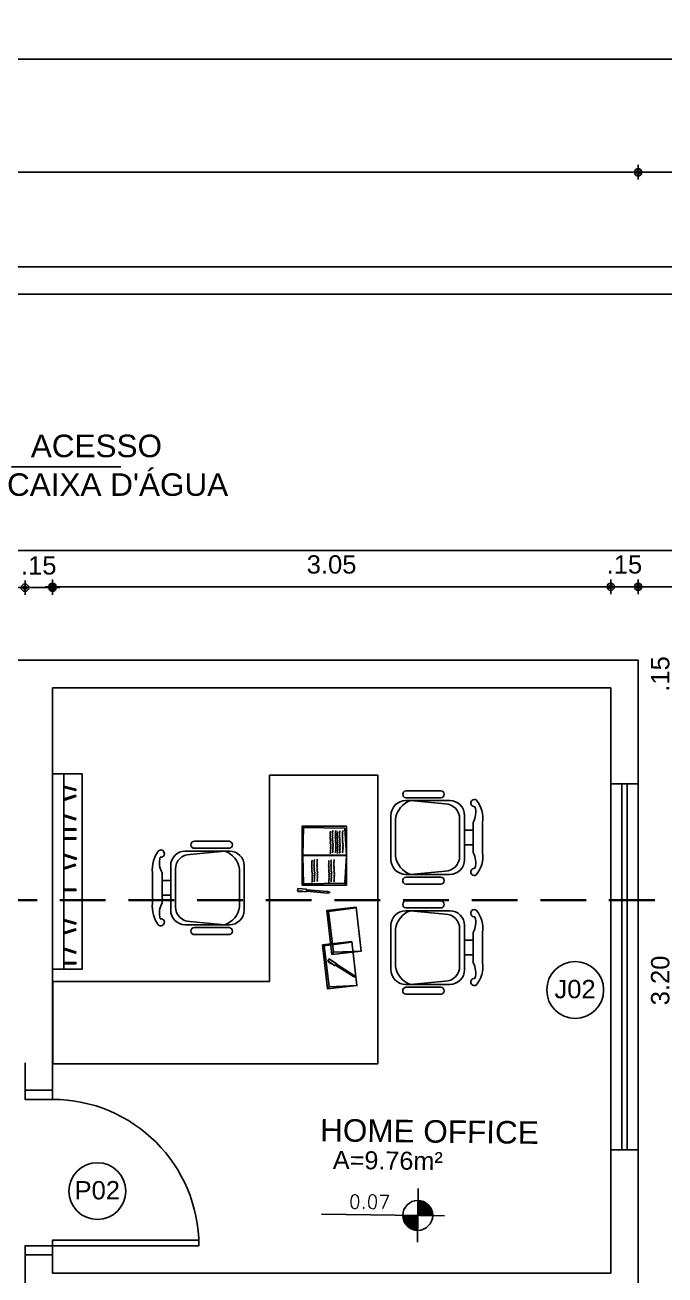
# Model space of a CAD drawing. Header units: millimetres. Extents: x 2426 to 2585, y 1215 to 1309.
# Drawn here: x 2449.15 to 2452.65, y 1279.46 to 1286.29 of the extents above; entities that cross this region are included whole.
import ezdxf

# ---------------------------------------------------------------- set-up
doc = ezdxf.new("R2010")
doc.units = ezdxf.units.MM
doc.linetypes.add('HIDDEN', pattern=[0.375, 0.25, -0.125])
for name, color, linetype in [('02', 2, 'Continuous'), ('A-PEN-08', 8, 'Continuous'), ('A-PEN-B', 5, 'Continuous'), ('A-PEN-C', 4, 'Continuous'), ('A-PEN-G', 3, 'Continuous'), ('A-PEN-M', 6, 'Continuous'), ('proj', 8, 'HIDDEN'), ('TEXTO2', 3, 'Continuous'), ('TXT_0', 7, 'Continuous')]:
    doc.layers.add(name, color=color, linetype=linetype)
doc.styles.add('ADITIVOCAD', font='ROMANS.shx')
doc.styles.add('CARIMBO_DADOS', font='arial.ttf', dxfattribs={"height": 0.1})
doc.styles.add('SANSSERIF', font='sas_____.pfb', dxfattribs={"height": 1})
doc.dimstyles.new('COTAS_EXTERNAS', dxfattribs={"dimtxt": 0.1, "dimasz": 0.01, "dimexe": 0, "dimexo": 0, "dimgap": 0.07, "dimtad": 1, "dimzin": 5, "dimdsep": 46, "dimtxsty": 'CARIMBO_DADOS', "dimblk1": 'CIRCULOS', "dimblk2": 'CIRCULOS', "dimsah": 1, "dimcen": 0, "dimse1": 1, "dimse2": 1, "dimclrd": 8, "dimclre": 8, "dimclrt": 230, "dimadec": 0, "dimazin": 0, "dimtfac": 100, "dimtix": 1, "dimtmove": 2, "dimatfit": 3, "dimldrblk": 'CIRCULOS', "dimfxl": 0, "dimtolj": 1, "dimtzin": 5, "dimarcsym": 0})

# ---------------------------------------------------------------- blocks, each defined once
blk = doc.blocks.new('CIRCULOS')
at = {"layer": 'A-PEN-M'}
for p, q in [((-4, 0), (4, 0)), ((0, 4), (0, -4))]:
    blk.add_line(p, q, dxfattribs=at)
for radius in [2, 1]:
    blk.add_circle((0, 0), radius, dxfattribs=at)
blk = doc.blocks.new('*D152')
at = {"layer": 'A-PEN-B', "color": 8, "lineweight": -2, "transparency": 16777216}
blk.add_line((2452.7436, 1279.48), (2452.7436, 1282.66), dxfattribs=at)
at = {"layer": 'Defpoints', "color": 0, "transparency": 16777216}
for p in [(2452.1708, 1282.67), (2452.7436, 1282.67), (2452.1708, 1279.47)]:
    blk.add_point(p, dxfattribs=at)
at = {"layer": 'A-PEN-B', "color": 8, "lineweight": -2, "transparency": 16777216, "xscale": 0.01, "yscale": 0.01, "zscale": 0.01}
for p, rotation in [((2452.7436, 1282.67), 90), ((2452.7436, 1279.47), 270)]:
    blk.add_blockref('CIRCULOS', p, dxfattribs=dict(at, rotation=rotation))
at = {"layer": 'A-PEN-B', "color": 230, "transparency": 16777216, "insert": (2452.6226, 1281.07), "char_height": 0.1, "attachment_point": 5, "rotation": 90, "style": 'CARIMBO_DADOS'}
blk.add_mtext('\\A1;3.20', dxfattribs=at)
blk = doc.blocks.new('*D239')
at = {"layer": 'A-PEN-B', "color": 8, "lineweight": -2, "transparency": 16777216}
blk.add_line((2449.3116, 1283.2219), (2452.3416, 1283.2219), dxfattribs=at)
at = {"layer": 'Defpoints', "color": 0, "transparency": 16777216}
for p in [(2452.3516, 1283.2219), (2449.3016, 1282.67), (2452.3516, 1282.67)]:
    blk.add_point(p, dxfattribs=at)
at = {"layer": 'A-PEN-B', "color": 8, "lineweight": -2, "transparency": 16777216, "xscale": 0.01, "yscale": 0.01, "zscale": 0.01, "rotation": 180}
blk.add_blockref('CIRCULOS', (2449.3016, 1283.2219), dxfattribs=at)
at = {"layer": 'A-PEN-B', "color": 8, "lineweight": -2, "transparency": 16777216, "xscale": 0.01, "yscale": 0.01, "zscale": 0.01}
blk.add_blockref('CIRCULOS', (2452.3516, 1283.2219), dxfattribs=at)
at = {"layer": 'A-PEN-B', "color": 230, "transparency": 16777216, "insert": (2450.8266, 1283.343), "char_height": 0.1, "attachment_point": 5, "style": 'CARIMBO_DADOS'}
blk.add_mtext('\\A1;3.05', dxfattribs=at)
blk = doc.blocks.new('*D240')
at = {"layer": 'A-PEN-B', "color": 8, "lineweight": -2, "transparency": 16777216}
blk.add_line((2461.9916, 1286.1051), (2432.0116, 1286.1051), dxfattribs=at)
at = {"layer": 'Defpoints', "color": 0, "transparency": 16777216}
for p in [(2432.0016, 1286.1051), (2432.0016, 1284.97), (2462.0016, 1284.97)]:
    blk.add_point(p, dxfattribs=at)
at = {"layer": 'A-PEN-B', "color": 8, "lineweight": -2, "transparency": 16777216, "xscale": 0.01, "yscale": 0.01, "zscale": 0.01, "rotation": 180}
blk.add_blockref('CIRCULOS', (2432.0016, 1286.1051), dxfattribs=at)
at = {"layer": 'A-PEN-B', "color": 8, "lineweight": -2, "transparency": 16777216, "xscale": 0.01, "yscale": 0.01, "zscale": 0.01}
blk.add_blockref('CIRCULOS', (2462.0016, 1286.1051), dxfattribs=at)
at = {"layer": 'A-PEN-B', "color": 230, "transparency": 16777216, "insert": (2447.0016, 1286.2262), "char_height": 0.1, "attachment_point": 5, "style": 'CARIMBO_DADOS'}
blk.add_mtext('\\A1;30.00', dxfattribs=at)
blk = doc.blocks.new('*D241')
at = {"layer": 'A-PEN-B', "color": 8, "lineweight": -2, "transparency": 16777216}
blk.add_line((2447.5616, 1283.2168), (2449.1416, 1283.2168), dxfattribs=at)
at = {"layer": 'Defpoints', "color": 0, "transparency": 16777216}
for p in [(2449.1516, 1283.2168), (2447.5516, 1282.67), (2449.1516, 1282.67)]:
    blk.add_point(p, dxfattribs=at)
at = {"layer": 'A-PEN-B', "color": 8, "lineweight": -2, "transparency": 16777216, "xscale": 0.01, "yscale": 0.01, "zscale": 0.01, "rotation": 180}
blk.add_blockref('CIRCULOS', (2447.5516, 1283.2168), dxfattribs=at)
at = {"layer": 'A-PEN-B', "color": 8, "lineweight": -2, "transparency": 16777216, "xscale": 0.01, "yscale": 0.01, "zscale": 0.01}
blk.add_blockref('CIRCULOS', (2449.1516, 1283.2168), dxfattribs=at)
at = {"layer": 'A-PEN-B', "color": 230, "transparency": 16777216, "insert": (2448.3516, 1283.3379), "char_height": 0.1, "attachment_point": 5, "style": 'CARIMBO_DADOS'}
blk.add_mtext('\\A1;1.60', dxfattribs=at)
blk = doc.blocks.new('*D158')
at = {"layer": 'A-PEN-M', "color": 8, "lineweight": -2, "transparency": 16777216}
blk.add_line((2461.9916, 1285.4868), (2452.5116, 1285.4868), dxfattribs=at)
at = {"layer": 'Defpoints', "color": 0, "transparency": 16777216}
for p in [(2452.5016, 1285.4868), (2462.0016, 1284.97), (2452.5016, 1279.996)]:
    blk.add_point(p, dxfattribs=at)
at = {"layer": 'A-PEN-M', "color": 8, "lineweight": -2, "transparency": 16777216, "xscale": 0.01, "yscale": 0.01, "zscale": 0.01, "rotation": 180}
blk.add_blockref('CIRCULOS', (2452.5016, 1285.4868), dxfattribs=at)
at = {"layer": 'A-PEN-M', "color": 8, "lineweight": -2, "transparency": 16777216, "xscale": 0.01, "yscale": 0.01, "zscale": 0.01}
blk.add_blockref('CIRCULOS', (2462.0016, 1285.4868), dxfattribs=at)
at = {"layer": 'A-PEN-M', "color": 230, "transparency": 16777216, "insert": (2457.2516, 1285.6078), "char_height": 0.1, "attachment_point": 5, "style": 'CARIMBO_DADOS'}
blk.add_mtext('\\A1;9.50', dxfattribs=at)
blk = doc.blocks.new('*D248')
at = {"layer": 'A-PEN-M', "color": 8, "lineweight": -2, "ltscale": 0.25, "transparency": 16777216}
for p, q in [((2449.1416, 1283.2168), (2449.1316, 1283.2168)), ((2449.3016, 1283.2168), (2449.1516, 1283.2168)), ((2449.3116, 1283.2168), (2449.3216, 1283.2168))]:
    blk.add_line(p, q, dxfattribs=at)
at = {"layer": 'Defpoints', "color": 0, "ltscale": 0.25, "transparency": 16777216}
for p in [(2449.1516, 1283.2168), (2449.1516, 1282.67), (2449.3016, 1282.67)]:
    blk.add_point(p, dxfattribs=at)
at = {"layer": 'A-PEN-M', "color": 8, "lineweight": -2, "ltscale": 0.25, "transparency": 16777216, "xscale": 0.01, "yscale": 0.01, "zscale": 0.01}
blk.add_blockref('CIRCULOS', (2449.1516, 1283.2168), dxfattribs=at)
at = {"layer": 'A-PEN-M', "color": 8, "lineweight": -2, "ltscale": 0.25, "transparency": 16777216, "xscale": 0.01, "yscale": 0.01, "zscale": 0.01, "rotation": 180}
blk.add_blockref('CIRCULOS', (2449.3016, 1283.2168), dxfattribs=at)
at = {"layer": 'A-PEN-M', "color": 230, "ltscale": 0.25, "transparency": 16777216, "insert": (2449.2266, 1283.3379), "char_height": 0.1, "attachment_point": 5, "style": 'CARIMBO_DADOS'}
blk.add_mtext('\\A1;.15', dxfattribs=at)
blk = doc.blocks.new('*D159')
at = {"layer": 'A-PEN-M', "color": 8, "lineweight": -2, "ltscale": 0.25, "transparency": 16777216}
for p, q in [((2452.3416, 1283.2219), (2452.3316, 1283.2219)), ((2452.5016, 1283.2219), (2452.3516, 1283.2219)), ((2452.5116, 1283.2219), (2452.5216, 1283.2219))]:
    blk.add_line(p, q, dxfattribs=at)
at = {"layer": 'Defpoints', "color": 0, "ltscale": 0.25, "transparency": 16777216}
for p in [(2452.3516, 1283.2219), (2452.3516, 1282.78), (2452.5016, 1282.78)]:
    blk.add_point(p, dxfattribs=at)
at = {"layer": 'A-PEN-M', "color": 8, "lineweight": -2, "ltscale": 0.25, "transparency": 16777216, "xscale": 0.01, "yscale": 0.01, "zscale": 0.01}
for p, rotation in [((2452.3516, 1283.2219), 1.736837300453598e-10), ((2452.5016, 1283.2219), 180.0000000001737)]:
    blk.add_blockref('CIRCULOS', p, dxfattribs=dict(at, rotation=rotation))
at = {"layer": 'A-PEN-M', "color": 230, "ltscale": 0.25, "transparency": 16777216, "insert": (2452.4266, 1283.343), "char_height": 0.1, "attachment_point": 5, "style": 'CARIMBO_DADOS'}
blk.add_mtext('\\A1;.15', dxfattribs=at)
blk = doc.blocks.new('*D160')
at = {"layer": 'A-PEN-M', "color": 8, "lineweight": -2, "ltscale": 0.25, "transparency": 16777216}
for p, q in [((2452.7436, 1282.83), (2452.7436, 1282.84)), ((2452.7436, 1282.67), (2452.7436, 1282.82)), ((2452.7436, 1282.66), (2452.7436, 1282.65))]:
    blk.add_line(p, q, dxfattribs=at)
at = {"layer": 'Defpoints', "color": 0, "ltscale": 0.25, "transparency": 16777216}
for p in [(2452.1708, 1282.82), (2452.7436, 1282.82), (2452.1708, 1282.67)]:
    blk.add_point(p, dxfattribs=at)
at = {"layer": 'A-PEN-M', "color": 8, "lineweight": -2, "ltscale": 0.25, "transparency": 16777216, "xscale": 0.01, "yscale": 0.01, "zscale": 0.01}
for p, rotation in [((2452.7436, 1282.82), 270), ((2452.7436, 1282.67), 90)]:
    blk.add_blockref('CIRCULOS', p, dxfattribs=dict(at, rotation=rotation))
at = {"layer": 'A-PEN-M', "color": 230, "ltscale": 0.25, "transparency": 16777216, "insert": (2452.6226, 1282.745), "char_height": 0.1, "attachment_point": 5, "rotation": 90, "style": 'CARIMBO_DADOS'}
blk.add_mtext('\\A1;.15', dxfattribs=at)
blk = doc.blocks.new('*D263')
at = {"layer": 'A-PEN-M', "color": 8, "lineweight": -2, "ltscale": 0.25, "transparency": 16777216}
blk.add_line((2452.4916, 1285.4868), (2435.6616, 1285.4868), dxfattribs=at)
at = {"layer": 'Defpoints', "color": 0, "ltscale": 0.25, "transparency": 16777216}
for p in [(2435.6516, 1285.4868), (2435.6516, 1282.82), (2452.5016, 1282.82)]:
    blk.add_point(p, dxfattribs=at)
at = {"layer": 'A-PEN-M', "color": 8, "lineweight": -2, "ltscale": 0.25, "transparency": 16777216, "xscale": 0.01, "yscale": 0.01, "zscale": 0.01, "rotation": 180}
blk.add_blockref('CIRCULOS', (2435.6516, 1285.4868), dxfattribs=at)
at = {"layer": 'A-PEN-M', "color": 8, "lineweight": -2, "ltscale": 0.25, "transparency": 16777216, "xscale": 0.01, "yscale": 0.01, "zscale": 0.01}
blk.add_blockref('CIRCULOS', (2452.5016, 1285.4868), dxfattribs=at)
at = {"layer": 'A-PEN-M', "color": 230, "ltscale": 0.25, "transparency": 16777216, "insert": (2444.0766, 1285.6078), "char_height": 0.1, "attachment_point": 5, "style": 'CARIMBO_DADOS'}
blk.add_mtext('\\A1;16.85', dxfattribs=at)
blk = doc.blocks.new('Adc_nivelpl')
h = blk.add_hatch()
h.set_pattern_fill('_U', color=256, scale=0.005, angle=45, style=0, double=1)
h.set_pattern_definition([(45, (-5.8772514, -3.5161936), (-0.003535534, 0.003535534), []), (135, (-5.8772514, -3.5161936), (-0.003535534, -0.003535534), [])])
h.paths.add_polyline_path([(0.1954, -0.0865, 0.414214), (0.0865, -0.1954), (0.1954, -0.1954)])
h.paths.add_polyline_path([(0.1954, -0.1954), (0.1954, -0.3043, 0.414214), (0.3043, -0.1954)])
for p, q in [((0.1954, 0), (0.1954, -0.3908)), ((0.8958, -0.1954), (0, -0.1954))]:
    blk.add_line(p, q)
blk.add_circle((0.1954, -0.1954), 0.1089)
at = {"flags": 8}
blk.add_attdef('NIVEL', (0.3642, -0.1501), '', height=0.1, dxfattribs=at)
blk = doc.blocks.new('*D171')
at = {"layer": 'A-PEN-M', "color": 8, "lineweight": -2, "ltscale": 0.25, "transparency": 16777216}
blk.add_line((2452.5116, 1283.2219), (2453.0916, 1283.2219), dxfattribs=at)
at = {"layer": 'Defpoints', "color": 0, "ltscale": 0.25, "transparency": 16777216}
for p in [(2453.1016, 1283.2219), (2453.1016, 1282.829), (2452.5016, 1282.229)]:
    blk.add_point(p, dxfattribs=at)
at = {"layer": 'A-PEN-M', "color": 8, "lineweight": -2, "ltscale": 0.25, "transparency": 16777216, "xscale": 0.01, "yscale": 0.01, "zscale": 0.01, "rotation": 180}
blk.add_blockref('CIRCULOS', (2452.5016, 1283.2219), dxfattribs=at)
at = {"layer": 'A-PEN-M', "color": 8, "lineweight": -2, "ltscale": 0.25, "transparency": 16777216, "xscale": 0.01, "yscale": 0.01, "zscale": 0.01}
blk.add_blockref('CIRCULOS', (2453.1016, 1283.2219), dxfattribs=at)
at = {"layer": 'A-PEN-M', "color": 230, "ltscale": 0.25, "transparency": 16777216, "insert": (2452.8016, 1283.343), "char_height": 0.1, "attachment_point": 5, "style": 'CARIMBO_DADOS'}
blk.add_mtext('\\A1;.60', dxfattribs=at)

msp = doc.modelspace()

# ---------------------------------------------------------------- linework, layer by layer
at = {"layer": '02', "color": 0, "linetype": 'HIDDEN', "lineweight": 30}
msp.add_line((2466.0922, 1281.5082), (2444.2772, 1281.5082), dxfattribs=at)
at = {"layer": 'A-PEN-08', "color": 0, "ltscale": 7}
msp.add_arc((2449.3016, 1279.62), 0.8, 0, 90, dxfattribs=at)
at = {"layer": 'A-PEN-B'}
for p, q in [((2462.0016, 1284.97), (2432.0016, 1284.97)), ((2461.8516, 1284.82), (2432.1516, 1284.82)), ((2452.5016, 1282.145), (2452.5016, 1282.82)), ((2449.3016, 1280.47), (2449.3016, 1282.67)), ((2452.3516, 1282.67), (2449.3016, 1282.67)), ((2452.3516, 1282.145), (2452.3516, 1282.67)), ((2452.3516, 1282.145), (2452.5016, 1282.145)), ((2449.1516, 1280.47), (2449.1516, 1280.62)), ((2449.3016, 1280.47), (2449.1516, 1280.47)), ((2452.3516, 1279.47), (2452.3516, 1280.145)), ((2452.3516, 1280.145), (2452.5016, 1280.145)), ((2452.5016, 1279.32), (2452.5016, 1280.145)), ((2449.1516, 1278.67), (2449.1516, 1279.57)), ((2449.3016, 1279.57), (2449.1516, 1279.57)), ((2449.3016, 1279.47), (2449.3016, 1279.57)), ((2452.3516, 1279.47), (2449.3016, 1279.47))]:
    msp.add_line(p, q, dxfattribs=at)
at = {"layer": 'A-PEN-B', "color": 253}
msp.add_lwpolyline([(2440.9516, 1283.42), (2453.1016, 1283.42), (2453.1016, 1282.145)], dxfattribs=at)
at = {"layer": 'A-PEN-B'}
msp.add_lwpolyline([(2445.5516, 1282.82), (2452.5016, 1282.82)], dxfattribs=at)
at = {"layer": 'A-PEN-C'}
for p, q in [((2452.3516, 1282.145), (2452.3516, 1280.145)), ((2452.5016, 1282.145), (2452.5016, 1280.145))]:
    msp.add_line(p, q, dxfattribs=at)
for centre in [(2452.1574, 1281.0181), (2449.5471, 1279.9187)]:
    msp.add_circle(centre, 0.1552, dxfattribs=at)
at = {"layer": 'A-PEN-G'}
for p, q in [((2452.4116, 1282.145), (2452.4116, 1280.145)), ((2452.4416, 1282.145), (2452.4416, 1280.145))]:
    msp.add_line(p, q, dxfattribs=at)
for points in [[(2449.3016, 1280.47), (2449.3016, 1280.42), (2449.1516, 1280.42), (2449.1516, 1280.47)], [(2449.3016, 1279.57), (2449.3016, 1279.62), (2449.1516, 1279.62), (2449.1516, 1279.57)]]:
    msp.add_lwpolyline(points, dxfattribs=at)
msp.add_lwpolyline([(2449.3016, 1279.62), (2450.1016, 1279.62), (2450.1016, 1279.65), (2449.3016, 1279.65)], close=True, dxfattribs=at)
at = {"layer": 'A-PEN-M', "ltscale": 0.05}
for p, q in [((2449.3016, 1281.1323), (2449.3016, 1282.2001)), ((2449.4633, 1282.2001), (2449.3016, 1282.2001)), ((2449.3646, 1282.2001), (2449.3646, 1281.1323)), ((2449.4633, 1282.2001), (2449.4633, 1281.1323)), ((2451.2316, 1282.1068), (2451.4228, 1282.1068)), ((2451.2316, 1282.0679), (2451.4228, 1282.0679)), ((2450.673, 1281.9058), (2450.6694, 1281.7554)), ((2450.673, 1281.9058), (2450.8982, 1281.9028)), ((2450.8982, 1281.9028), (2450.9082, 1281.7521)), ((2451.5524, 1281.8917), (2451.5997, 1281.8917)), ((2450.2685, 1281.831), (2450.0774, 1281.831)), ((2451.5524, 1281.8111), (2451.5997, 1281.8111)), ((2450.2685, 1281.7922), (2450.0774, 1281.7922)), ((2450.6694, 1281.7488), (2450.6666, 1281.7521)), ((2450.6694, 1281.7554), (2450.9082, 1281.7554)), ((2450.673, 1281.5984), (2450.6694, 1281.7488)), ((2450.8982, 1281.6013), (2450.9082, 1281.7521)), ((2449.9477, 1281.6159), (2449.9004, 1281.6159)), ((2450.673, 1281.5984), (2450.8982, 1281.6013)), ((2450.9082, 1281.5909), (2450.8982, 1281.6013)), ((2451.2316, 1281.6348), (2451.4228, 1281.6348)), ((2449.9477, 1281.5353), (2449.9004, 1281.5353)), ((2450.642, 1281.5727), (2450.6409, 1281.5595)), ((2450.6409, 1281.5595), (2450.6889, 1281.5552)), ((2450.69, 1281.5683), (2450.642, 1281.5727)), ((2450.6423, 1281.5602), (2450.642, 1281.5568)), ((2450.642, 1281.5568), (2450.6654, 1281.5546)), ((2450.6423, 1281.5602), (2450.6657, 1281.5581)), ((2450.6657, 1281.5581), (2450.6654, 1281.5546)), ((2450.6665, 1281.5909), (2450.673, 1281.5984)), ((2450.6889, 1281.5552), (2450.6899, 1281.5662)), ((2450.6891, 1281.5581), (2450.8042, 1281.5477)), ((2450.6898, 1281.5662), (2450.69, 1281.5683)), ((2450.6898, 1281.5662), (2450.8049, 1281.5557)), ((2450.8191, 1281.55), (2450.8042, 1281.5477)), ((2450.8049, 1281.5557), (2450.8191, 1281.55)), ((2451.2316, 1281.596), (2451.4228, 1281.596)), ((2450.8096, 1281.4473), (2450.9587, 1281.4678)), ((2450.9587, 1281.4678), (2450.9617, 1281.4709)), ((2451.2316, 1281.505), (2451.4228, 1281.505)), ((2451.2316, 1281.4661), (2451.4228, 1281.4661)), ((2450.8015, 1281.453), (2450.8096, 1281.4473)), ((2450.8096, 1281.4473), (2450.8379, 1281.2239)), ((2450.2685, 1281.3591), (2450.0774, 1281.3591)), ((2450.2685, 1281.3203), (2450.0774, 1281.3203)), ((2450.7857, 1281.2586), (2450.7776, 1281.2643)), ((2450.7857, 1281.2586), (2450.9348, 1281.2791)), ((2450.7857, 1281.2586), (2450.8139, 1281.0352)), ((2450.9348, 1281.2791), (2450.9377, 1281.2822)), ((2451.5524, 1281.2899), (2451.5997, 1281.2899)), ((2450.8287, 1281.2128), (2450.8379, 1281.2239)), ((2450.8379, 1281.2239), (2450.9888, 1281.2309)), ((2451.5524, 1281.2093), (2451.5997, 1281.2093)), ((2449.4633, 1281.1323), (2449.3016, 1281.1323)), ((2450.8075, 1281.1761), (2450.8057, 1281.1732)), ((2450.8057, 1281.1732), (2450.8256, 1281.1606)), ((2450.813, 1281.1873), (2450.806, 1281.1761)), ((2450.806, 1281.1761), (2450.8468, 1281.1503)), ((2450.8075, 1281.1761), (2450.8274, 1281.1635)), ((2450.8537, 1281.1615), (2450.813, 1281.1873)), ((2450.8274, 1281.1635), (2450.8256, 1281.1606)), ((2450.8468, 1281.1503), (2450.8527, 1281.1597)), ((2450.8483, 1281.1529), (2450.946, 1281.0912)), ((2450.8526, 1281.1597), (2450.8537, 1281.1615)), ((2450.8526, 1281.1597), (2450.9503, 1281.098)), ((2450.9604, 1281.0864), (2450.946, 1281.0912)), ((2450.9503, 1281.098), (2450.9604, 1281.0864)), ((2450.8047, 1281.0241), (2450.8139, 1281.0352)), ((2450.8139, 1281.0352), (2450.9649, 1281.0422)), ((2451.2316, 1281.033), (2451.4228, 1281.033)), ((2451.2316, 1280.9942), (2451.4228, 1280.9942))]:
    msp.add_line(p, q, dxfattribs=at)
at = {"layer": 'A-PEN-M'}
for p, q in [((2450.4868, 1281.0652), (2450.4868, 1282.1929)), ((2450.4868, 1282.1929), (2451.0797, 1282.1929)), ((2449.3043, 1280.6152), (2449.3043, 1281.0652))]:
    msp.add_line(p, q, dxfattribs=at)
at = {"layer": 'A-PEN-M', "ltscale": 0.05}
for points in [[(2451.0797, 1280.6152), (2451.0797, 1282.1929)], [(2449.3646, 1282.1254), (2449.4288, 1282.108), (2449.43, 1282.115), (2449.3646, 1282.1327)], [(2449.3646, 1282.0544), (2449.429, 1282.075), (2449.4275, 1282.082), (2449.3646, 1282.0619)], [(2449.3646, 1281.9761), (2449.429, 1281.9555), (2449.4275, 1281.9486), (2449.3646, 1281.9687)], [(2449.3646, 1281.8912), (2449.43, 1281.8912), (2449.43, 1281.8983), (2449.3646, 1281.8983)], [(2449.3646, 1281.8431), (2449.43, 1281.8431), (2449.43, 1281.8502), (2449.3646, 1281.8502)], [(2449.3646, 1281.7605), (2449.4325, 1281.7388), (2449.4311, 1281.7319), (2449.3646, 1281.7531)], [(2449.3646, 1281.678), (2449.4272, 1281.698), (2449.4258, 1281.705), (2449.3646, 1281.6854)], [(2449.3646, 1281.5616), (2449.43, 1281.5616), (2449.43, 1281.5688), (2449.3646, 1281.5688)], [(2449.3646, 1281.3954), (2449.4288, 1281.378), (2449.43, 1281.385), (2449.3646, 1281.4027)], [(2449.3646, 1281.3245), (2449.429, 1281.345), (2449.4275, 1281.352), (2449.3646, 1281.3319)], [(2449.3646, 1281.2461), (2449.429, 1281.2256), (2449.4275, 1281.2186), (2449.3646, 1281.2387)], [(2449.3646, 1281.1612), (2449.43, 1281.1612), (2449.43, 1281.1683), (2449.3646, 1281.1683)], [(2450.4868, 1281.0652), (2449.3043, 1281.0652)], [(2449.3043, 1280.6152), (2451.0797, 1280.6152)]]:
    msp.add_lwpolyline(points, dxfattribs=at)
for points in [[(2451.1511, 1281.8514), (2451.1511, 1281.9723, -0.414214), (2451.2317, 1282.0528), (2451.4735, 1282.0528, -0.418376), (2451.5524, 1281.9723), (2451.5524, 1281.8514)], [(2451.1765, 1281.8514), (2451.1765, 1281.9542, -0.28028), (2451.2571, 1282.0528), (2451.4472, 1282.0348, -0.418376), (2451.5261, 1281.9542), (2451.5261, 1281.8514)], [(2451.6094, 1282.0198, -0.214578), (2451.5997, 1281.9342), (2451.5997, 1281.8514)], [(2451.6167, 1282.0564, -0.207066), (2451.6518, 1281.9338), (2451.6518, 1281.8514)], [(2451.1511, 1281.8514), (2451.1511, 1281.7305, 0.414214), (2451.2317, 1281.6499), (2451.4735, 1281.6499, 0.418376), (2451.5524, 1281.7305), (2451.5524, 1281.8514)], [(2451.1765, 1281.8514), (2451.1765, 1281.7486, 0.28028), (2451.2571, 1281.6499), (2451.4472, 1281.668, 0.418376), (2451.5261, 1281.7486), (2451.5261, 1281.8514)], [(2451.6094, 1281.6829, 0.214578), (2451.5997, 1281.7686), (2451.5997, 1281.8514)], [(2451.6167, 1281.6464, 0.207066), (2451.6518, 1281.7689), (2451.6518, 1281.8514)], [(2449.8834, 1281.7806, 0.207066), (2449.8483, 1281.6581), (2449.8483, 1281.5756)], [(2449.8907, 1281.7441, 0.214578), (2449.9004, 1281.6584), (2449.9004, 1281.5756)], [(2450.349, 1281.5756), (2450.349, 1281.6965, 0.414214), (2450.2684, 1281.7771), (2450.0267, 1281.7771, 0.418376), (2449.9477, 1281.6965), (2449.9477, 1281.5756)], [(2450.3236, 1281.5756), (2450.3236, 1281.6784, 0.28028), (2450.2431, 1281.7771), (2450.0529, 1281.759, 0.418376), (2449.974, 1281.6784), (2449.974, 1281.5756)], [(2449.8834, 1281.3706, -0.207066), (2449.8483, 1281.4932), (2449.8483, 1281.5756)], [(2449.8907, 1281.4072, -0.214578), (2449.9004, 1281.4929), (2449.9004, 1281.5756)], [(2450.349, 1281.5756), (2450.349, 1281.4548, -0.414214), (2450.2684, 1281.3742), (2450.0267, 1281.3742, -0.418376), (2449.9477, 1281.4548), (2449.9477, 1281.5756)], [(2450.3236, 1281.5756), (2450.3236, 1281.4728, -0.28028), (2450.2431, 1281.3742), (2450.0529, 1281.3923, -0.418376), (2449.974, 1281.4728), (2449.974, 1281.5756)], [(2451.1511, 1281.2496), (2451.1511, 1281.3704, -0.414214), (2451.2317, 1281.451), (2451.4735, 1281.451, -0.418376), (2451.5524, 1281.3704), (2451.5524, 1281.2496)], [(2451.1765, 1281.2496), (2451.1765, 1281.3524, -0.28028), (2451.2571, 1281.451), (2451.4472, 1281.4329, -0.418376), (2451.5261, 1281.3524), (2451.5261, 1281.2496)], [(2451.6094, 1281.418, -0.214578), (2451.5997, 1281.3324), (2451.5997, 1281.2496)], [(2451.6167, 1281.4546, -0.207066), (2451.6518, 1281.332), (2451.6518, 1281.2496)], [(2451.1511, 1281.2496), (2451.1511, 1281.1287, 0.414214), (2451.2317, 1281.0481), (2451.4735, 1281.0481, 0.418376), (2451.5524, 1281.1287), (2451.5524, 1281.2496)], [(2451.1765, 1281.2496), (2451.1765, 1281.1468, 0.28028), (2451.2571, 1281.0481), (2451.4472, 1281.0662, 0.418376), (2451.5261, 1281.1468), (2451.5261, 1281.2496)], [(2451.6094, 1281.0811, 0.214578), (2451.5997, 1281.1668), (2451.5997, 1281.2496)], [(2451.6167, 1281.0446, 0.207066), (2451.6518, 1281.1671), (2451.6518, 1281.2496)]]:
    msp.add_lwpolyline(points, format="xyb", dxfattribs=at)
for points in [[(2450.6665, 1281.7521), (2450.6665, 1281.9132), (2450.9082, 1281.9132), (2450.9082, 1281.7521)], [(2450.6665, 1281.7521), (2450.6665, 1281.5909), (2450.9082, 1281.5909), (2450.9082, 1281.7521)], [(2450.9617, 1281.4711), (2450.8015, 1281.453), (2450.8287, 1281.2128), (2450.9888, 1281.2309)], [(2450.9377, 1281.2824), (2450.7776, 1281.2643), (2450.8047, 1281.0241), (2450.9649, 1281.0422)]]:
    msp.add_lwpolyline(points, close=True, dxfattribs=at)
for centre, radius, start, end in [((2451.2353, 1282.0874), 0.0197, 100.57806, 259.64196), ((2451.4228, 1282.0874), 0.0194, 270, 90), ((2451.6068, 1282.0393), 0.0197, 59.8228, 277.53485), ((2450.0774, 1281.8116), 0.0194, 90, 270), ((2450.2649, 1281.8116), 0.0197, 280.35804, 79.42194), ((2449.8933, 1281.7636), 0.0197, 262.46515, 120.1772), ((2451.6068, 1281.6634), 0.0197, 82.46515, 300.1772), ((2451.2352, 1281.6154), 0.0197, 100.35804, 259.42194), ((2451.4228, 1281.6154), 0.0194, 270, 90), ((2451.2353, 1281.4856), 0.0197, 100.57806, 259.64196), ((2451.4228, 1281.4855), 0.0194, 270, 90), ((2449.8933, 1281.3877), 0.0197, 239.8228, 97.53485), ((2451.6068, 1281.4375), 0.0197, 59.8228, 277.53485), ((2450.0774, 1281.3397), 0.0194, 90, 270), ((2450.2649, 1281.3397), 0.0197, 280.57806, 79.64196), ((2451.6068, 1281.0616), 0.0197, 82.46515, 300.1772), ((2451.2352, 1281.0136), 0.0197, 100.35804, 259.42194), ((2451.4228, 1281.0136), 0.0194, 270, 90)]:
    msp.add_arc(centre, radius, start, end, dxfattribs=at)
for points in [[(2450.8207, 1281.8856), (2450.8197, 1281.8774), (2450.8187, 1281.8732), (2450.8198, 1281.8669), (2450.8187, 1281.8629), (2450.8198, 1281.8566), (2450.8177, 1281.8526), (2450.8209, 1281.8462), (2450.8187, 1281.8433), (2450.8209, 1281.8349), (2450.8187, 1281.832), (2450.8209, 1281.8267), (2450.8197, 1281.8248), (2450.8221, 1281.8103), (2450.8199, 1281.8084), (2450.8221, 1281.8041), (2450.8211, 1281.7917), (2450.8232, 1281.7896), (2450.821, 1281.7878), (2450.822, 1281.7847), (2450.821, 1281.7826), (2450.8208, 1281.7753), (2450.8199, 1281.7713), (2450.821, 1281.7682), (2450.8189, 1281.7661), (2450.8199, 1281.7651), (2450.8199, 1281.764)], [(2450.8333, 1281.889), (2450.8323, 1281.8807), (2450.8312, 1281.8766), (2450.8324, 1281.8702), (2450.8312, 1281.8663), (2450.8324, 1281.8599), (2450.8302, 1281.856), (2450.8334, 1281.8496), (2450.8312, 1281.8467), (2450.8334, 1281.8383), (2450.8312, 1281.8353), (2450.8334, 1281.83), (2450.8323, 1281.8281), (2450.8347, 1281.8136), (2450.8325, 1281.8117), (2450.8347, 1281.8074), (2450.8337, 1281.7951), (2450.8357, 1281.793), (2450.8335, 1281.7911), (2450.8346, 1281.788), (2450.8335, 1281.786), (2450.8334, 1281.7786), (2450.8325, 1281.7746), (2450.8335, 1281.7715), (2450.8315, 1281.7695), (2450.8325, 1281.7684), (2450.8325, 1281.7674)], [(2450.8492, 1281.8898), (2450.8482, 1281.8815), (2450.8471, 1281.8774), (2450.8483, 1281.8711), (2450.8471, 1281.8671), (2450.8483, 1281.8607), (2450.8461, 1281.8568), (2450.8493, 1281.8504), (2450.8471, 1281.8475), (2450.8493, 1281.8391), (2450.8471, 1281.8362), (2450.8493, 1281.8308), (2450.8482, 1281.829), (2450.8506, 1281.8145), (2450.8484, 1281.8126), (2450.8506, 1281.8083), (2450.8496, 1281.7959), (2450.8516, 1281.7938), (2450.8494, 1281.792), (2450.8505, 1281.7889), (2450.8494, 1281.7868), (2450.8493, 1281.7794), (2450.8484, 1281.7755), (2450.8494, 1281.7724), (2450.8474, 1281.7703), (2450.8484, 1281.7693), (2450.8484, 1281.7682)], [(2450.8593, 1281.8848), (2450.8582, 1281.8765), (2450.8572, 1281.8724), (2450.8584, 1281.866), (2450.8572, 1281.8621), (2450.8584, 1281.8557), (2450.8562, 1281.8518), (2450.8594, 1281.8454), (2450.8572, 1281.8425), (2450.8594, 1281.8341), (2450.8572, 1281.8312), (2450.8594, 1281.8258), (2450.8582, 1281.8239), (2450.8606, 1281.8094), (2450.8584, 1281.8075), (2450.8606, 1281.8032), (2450.8596, 1281.7909), (2450.8617, 1281.7888), (2450.8595, 1281.7869), (2450.8605, 1281.7838), (2450.8595, 1281.7818), (2450.8593, 1281.7744), (2450.8584, 1281.7704), (2450.8595, 1281.7673), (2450.8574, 1281.7653), (2450.8584, 1281.7642), (2450.8584, 1281.7632)], [(2450.8718, 1281.8881), (2450.8708, 1281.8799), (2450.8698, 1281.8757), (2450.8709, 1281.8694), (2450.8698, 1281.8654), (2450.8709, 1281.8591), (2450.8687, 1281.8551), (2450.8719, 1281.8488), (2450.8698, 1281.8458), (2450.8719, 1281.8374), (2450.8698, 1281.8345), (2450.8719, 1281.8292), (2450.8708, 1281.8273), (2450.8732, 1281.8128), (2450.871, 1281.8109), (2450.8732, 1281.8066), (2450.8722, 1281.7942), (2450.8742, 1281.7922), (2450.872, 1281.7903), (2450.8731, 1281.7872), (2450.872, 1281.7851), (2450.8719, 1281.7778), (2450.871, 1281.7738), (2450.872, 1281.7707), (2450.87, 1281.7686), (2450.871, 1281.7676), (2450.871, 1281.7666)], [(2450.8877, 1281.889), (2450.8867, 1281.8807), (2450.8857, 1281.8766), (2450.8868, 1281.8702), (2450.8857, 1281.8663), (2450.8868, 1281.8599), (2450.8846, 1281.856), (2450.8878, 1281.8496), (2450.8857, 1281.8467), (2450.8878, 1281.8383), (2450.8857, 1281.8353), (2450.8878, 1281.83), (2450.8867, 1281.8281), (2450.8891, 1281.8136), (2450.8869, 1281.8117), (2450.8891, 1281.8074), (2450.8881, 1281.7951), (2450.8901, 1281.793), (2450.8879, 1281.7911), (2450.889, 1281.788), (2450.8879, 1281.786), (2450.8878, 1281.7786), (2450.8869, 1281.7746), (2450.8879, 1281.7715), (2450.8859, 1281.7695), (2450.8869, 1281.7684), (2450.8869, 1281.7674)], [(2450.7203, 1281.7281), (2450.7193, 1281.7199), (2450.7182, 1281.7158), (2450.7194, 1281.7094), (2450.7182, 1281.7054), (2450.7194, 1281.6991), (2450.7172, 1281.6951), (2450.7204, 1281.6888), (2450.7182, 1281.6859), (2450.7204, 1281.6774), (2450.7182, 1281.6745), (2450.7204, 1281.6692), (2450.7193, 1281.6673), (2450.7217, 1281.6528), (2450.7195, 1281.6509), (2450.7217, 1281.6466), (2450.7206, 1281.6342), (2450.7227, 1281.6322), (2450.7205, 1281.6303), (2450.7215, 1281.6272), (2450.7205, 1281.6251), (2450.7203, 1281.6178), (2450.7195, 1281.6138), (2450.7205, 1281.6107), (2450.7185, 1281.6086), (2450.7195, 1281.6076), (2450.7195, 1281.6066)], [(2450.7329, 1281.7315), (2450.7318, 1281.7232), (2450.7308, 1281.7191), (2450.7319, 1281.7127), (2450.7308, 1281.7088), (2450.7319, 1281.7024), (2450.7298, 1281.6985), (2450.733, 1281.6921), (2450.7308, 1281.6892), (2450.733, 1281.6808), (2450.7308, 1281.6779), (2450.733, 1281.6725), (2450.7318, 1281.6706), (2450.7342, 1281.6561), (2450.732, 1281.6543), (2450.7342, 1281.6499), (2450.7332, 1281.6376), (2450.7353, 1281.6355), (2450.7331, 1281.6336), (2450.7341, 1281.6305), (2450.7331, 1281.6285), (2450.7329, 1281.6211), (2450.732, 1281.6171), (2450.7331, 1281.614), (2450.731, 1281.612), (2450.732, 1281.611), (2450.732, 1281.6099)], [(2450.7488, 1281.7323), (2450.7477, 1281.7241), (2450.7467, 1281.7199), (2450.7478, 1281.7136), (2450.7467, 1281.7096), (2450.7478, 1281.7033), (2450.7457, 1281.6993), (2450.7489, 1281.693), (2450.7467, 1281.69), (2450.7489, 1281.6816), (2450.7467, 1281.6787), (2450.7489, 1281.6734), (2450.7477, 1281.6715), (2450.7501, 1281.657), (2450.7479, 1281.6551), (2450.7501, 1281.6508), (2450.7491, 1281.6384), (2450.7512, 1281.6364), (2450.749, 1281.6345), (2450.75, 1281.6314), (2450.749, 1281.6293), (2450.7488, 1281.622), (2450.7479, 1281.618), (2450.749, 1281.6149), (2450.7469, 1281.6128), (2450.7479, 1281.6118), (2450.7479, 1281.6108)], [(2450.8124, 1281.7264), (2450.8113, 1281.7182), (2450.8103, 1281.7141), (2450.8115, 1281.7077), (2450.8103, 1281.7038), (2450.8115, 1281.6974), (2450.8093, 1281.6935), (2450.8125, 1281.6871), (2450.8103, 1281.6842), (2450.8125, 1281.6757), (2450.8103, 1281.6728), (2450.8125, 1281.6675), (2450.8113, 1281.6656), (2450.8138, 1281.6511), (2450.8116, 1281.6492), (2450.8138, 1281.6449), (2450.8127, 1281.6326), (2450.8148, 1281.6305), (2450.8126, 1281.6286), (2450.8136, 1281.6255), (2450.8126, 1281.6235), (2450.8124, 1281.6161), (2450.8116, 1281.6121), (2450.8126, 1281.609), (2450.8105, 1281.607), (2450.8116, 1281.6059), (2450.8116, 1281.6049)], [(2450.8249, 1281.7298), (2450.8239, 1281.7216), (2450.8229, 1281.7174), (2450.824, 1281.7111), (2450.8229, 1281.7071), (2450.824, 1281.7008), (2450.8218, 1281.6968), (2450.8251, 1281.6904), (2450.8229, 1281.6875), (2450.8251, 1281.6791), (2450.8229, 1281.6762), (2450.8251, 1281.6709), (2450.8239, 1281.669), (2450.8263, 1281.6545), (2450.8241, 1281.6526), (2450.8263, 1281.6483), (2450.8253, 1281.6359), (2450.8273, 1281.6338), (2450.8252, 1281.632), (2450.8262, 1281.6289), (2450.8252, 1281.6268), (2450.825, 1281.6194), (2450.8241, 1281.6155), (2450.8252, 1281.6124), (2450.8231, 1281.6103), (2450.8241, 1281.6093), (2450.8241, 1281.6082)], [(2450.8408, 1281.7306), (2450.8398, 1281.7224), (2450.8388, 1281.7183), (2450.8399, 1281.7119), (2450.8388, 1281.708), (2450.8399, 1281.7016), (2450.8377, 1281.6976), (2450.841, 1281.6913), (2450.8388, 1281.6884), (2450.841, 1281.6799), (2450.8388, 1281.677), (2450.841, 1281.6717), (2450.8398, 1281.6698), (2450.8422, 1281.6553), (2450.84, 1281.6534), (2450.8422, 1281.6491), (2450.8412, 1281.6367), (2450.8432, 1281.6347), (2450.8411, 1281.6328), (2450.8421, 1281.6297), (2450.8411, 1281.6276), (2450.8409, 1281.6203), (2450.84, 1281.6163), (2450.8411, 1281.6132), (2450.839, 1281.6111), (2450.84, 1281.6101), (2450.84, 1281.6091)]]:
    msp.add_spline(points, degree=3, dxfattribs=at)
at = {"layer": 'proj', "linetype": 'ByBlock'}
msp.add_line((2449.6753, 1283.8762), (2449.0773, 1283.8762), dxfattribs=at)

# ---------------------------------------------------------------- block references
at = {"layer": 'TXT_0'}
ref = msp.add_blockref('Adc_nivelpl', (2451.4456, 1279.9307), dxfattribs=dict(at, xscale=-0.75, yscale=0.75, zscale=0.75, rotation=359.3264706512136))
ref.add_attrib('NIVEL', '0.07', (2450.9211, 1279.8243), dxfattribs={"height": 0.075, "rotation": 359.32647, "style": 'ADITIVOCAD', "flags": 8})

# ---------------------------------------------------------------- texts
at = {"layer": 'A-PEN-C', "char_height": 0.1, "attachment_point": 5, "rotation": 0.1076, "style": 'CARIMBO_DADOS'}
for s, insert in [('J02', (2452.1568, 1281.0221)), ('P02', (2449.5466, 1279.9228))]:
    msp.add_mtext(s, dxfattribs=dict(at, insert=insert))
at = {"layer": 'TEXTO2', "style": 'SANSSERIF'}
for s, p in [('ACESSO', (2449.1834, 1283.9299)), ("CAIXA D'ÁGUA", (2449.0534, 1283.7185))]:
    msp.add_text(s, height=0.12312, dxfattribs=at).set_placement(p)
msp.add_text('HOME OFFICE', height=0.12312, rotation=359.32647, dxfattribs=at).set_placement((2450.7633, 1280.1908))
at = {"layer": 'TXT_0', "style": 'SANSSERIF'}
msp.add_text('A=9.76m²', height=0.0985, rotation=359.32647, dxfattribs=at).set_placement((2450.8332, 1280.0404))

# ---------------------------------------------------------------- dimensions: what is measured, and where the dimension line sits
at = {"layer": 'A-PEN-B'}
for base, p1, p2, angle, picture, middle in [((2432.0016, 1286.1051), (2462.0016, 1284.97), (2432.0016, 1284.97), 180, '*D240', (2447.0016, 1286.2262)), ((2449.1516, 1283.2168), (2447.5516, 1282.67), (2449.1516, 1282.67), 180, '*D241', (2448.3516, 1283.3379)), ((2452.3516, 1283.2219), (2449.3016, 1282.67), (2452.3516, 1282.67), 180, '*D239', (2450.8266, 1283.343)), ((2452.7436, 1282.67), (2452.1708, 1279.47), (2452.1708, 1282.67), 90, '*D152', (2452.6226, 1281.07))]:
    dim = msp.add_linear_dim(base=base, p1=p1, p2=p2, angle=angle, dimstyle='COTAS_EXTERNAS', override={"dimfxl": 0}, dxfattribs=at)
    dim.commit()
    dim.dimension.update_dxf_attribs({"geometry": picture, "text_midpoint": middle})
at = {"layer": 'A-PEN-M', "color": 3, "ltscale": 0.25}
for base, p1, p2, angle, picture, middle in [((2435.6516, 1285.4868), (2452.5016, 1282.82), (2435.6516, 1282.82), 180, '*D263', (2444.0766, 1285.6078)), ((2449.1516, 1283.2168), (2449.3016, 1282.67), (2449.1516, 1282.67), 180, '*D248', (2449.2266, 1283.3379)), ((2453.1016, 1283.2219), (2452.5016, 1282.229), (2453.1016, 1282.829), 180, '*D171', (2452.8016, 1283.343)), ((2452.7436, 1282.82), (2452.1708, 1282.67), (2452.1708, 1282.82), 90, '*D160', (2452.6226, 1282.745))]:
    dim = msp.add_linear_dim(base=base, p1=p1, p2=p2, angle=angle, dimstyle='COTAS_EXTERNAS', override={"dimfxl": 0}, dxfattribs=at)
    dim.commit()
    dim.dimension.update_dxf_attribs({"geometry": picture, "text_midpoint": middle})
at = {"layer": 'A-PEN-M'}
dim = msp.add_linear_dim(base=(2452.5016, 1285.4868), p1=(2462.0016, 1284.97), p2=(2452.5016, 1279.996), angle=180, dimstyle='COTAS_EXTERNAS', override={"dimfxl": 0}, dxfattribs=at)
dim.commit()
dim.dimension.update_dxf_attribs({"geometry": '*D158', "text_midpoint": (2457.2516, 1285.6078)})
at = {"layer": 'A-PEN-M', "color": 3, "ltscale": 0.25}
dim = msp.add_aligned_dim(p1=(2452.5016, 1282.78), p2=(2452.3516, 1282.78), distance=-0.4419, dimstyle='COTAS_EXTERNAS', override={"dimfxl": 0}, dxfattribs=at)
dim.commit()
dim.dimension.update_dxf_attribs({"geometry": '*D159', "text_midpoint": (2452.4266, 1283.343)})

doc.saveas('drawing.dxf')
